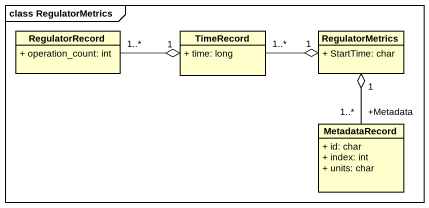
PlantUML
@startuml
mainframe class RegulatorMetrics
hide circle
hide empty members
skinparam classAttributeIconSize 0
class RegulatorRecord {
  + operation_count: int
}
class TimeRecord {
  + time: long
}
class RegulatorMetrics {
  + StartTime: char
}
class MetadataRecord {
  + id: char
  + index: int
  + units: char
}
RegulatorRecord "1..*" -right-o "1" TimeRecord
TimeRecord "1..*" -right-o "1" RegulatorMetrics
MetadataRecord "+Metadata\n1..*" -up-o "1" RegulatorMetrics
@enduml
